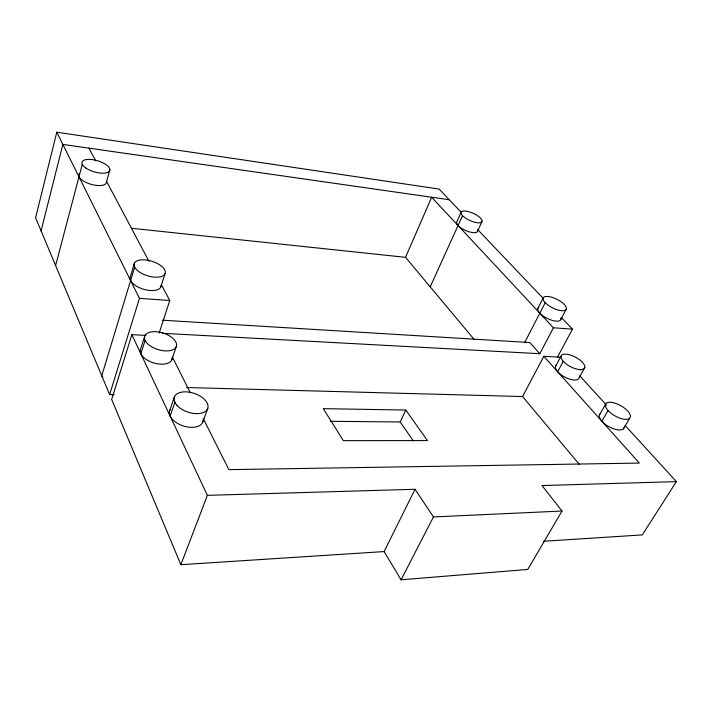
<?xml version="1.0" encoding="UTF-8"?>
<svg xmlns="http://www.w3.org/2000/svg" width="712" height="712" viewBox="0 0 712 712"><rect width="100%" height="100%" fill="white"/><g stroke="black" fill="none" stroke-linecap="round" stroke-linejoin="round"><path stroke-width="1.07" d="M461.509 212.603L439.099 189.063L56.782 132.21L35.6 217.756L109.63 394.564L114.071 394.662M41.082 230.857L62.861 144.42L449.29 199.769M55.616 265.549L82.254 164.401M109.871 169.723L106.471 181.978A14.427 5.892 16.3 0 1 90.549 184.177A14.427 5.892 16.3 0 1 79.13 173.692M134.497 263.004L130.465 276.372A16.118 7.699 17.1 0 0 130.599 280.546L132.245 282.851A16.118 7.699 17.1 0 0 150.054 290.496A16.118 7.699 17.1 0 0 161.126 285.12M134.666 267.125L101.763 375.776L102.759 377.378M109.63 394.564L139.463 298.355L56.782 132.21M131.871 334.658L111.668 399.432L180.866 564.696L384.106 551.569L415.06 489.278L207.37 495.347L131.871 334.658L145.844 335.397M144.865 335.726L140.629 348.996A16.527 8.767 17.2 0 0 154.655 363.191A16.527 8.767 17.2 0 0 172.144 357.54M160.761 287.105L164.988 273.853A16.225 7.574 17.3 0 0 144.99 259.907A16.225 7.574 17.3 0 0 139.125 271.788A16.225 7.574 17.3 0 0 164.988 273.853M140.843 353.748L145.097 340.425M159.15 333.118L169.768 300.508L161.482 284.88M171.806 359.818L176.238 346.664A16.634 8.642 17.4 0 0 155.528 331.685A16.634 8.642 17.4 0 0 149.743 345.543A16.634 8.642 17.4 0 0 176.238 346.664M169.705 410.584L174.422 396.887M170.115 416.057L174.876 402.307M202.813 421.896L207.762 408.332M180.866 564.696L207.37 495.347M474.352 339.677L405.52 257.326L431.668 197.242L553.447 327.796L572.484 329.149L557.354 357.326M461.305 211.927L456.864 221.752A11.401 4.041 24.2 0 0 465.977 230.661A11.401 4.041 24.2 0 0 477.61 230.608M430.208 286.865L462.542 215.665M477.343 231.649L481.899 221.841A11.463 3.961 24.2 0 0 468.452 211.606A11.463 3.961 24.2 0 0 464.393 217.293A11.463 3.961 24.2 0 0 481.899 221.841M413.352 440.942L400.188 421.985L405.804 410.059L323.301 408.652L343.353 440.648L427.431 440.586L405.804 410.059M537.889 308.358L543.238 297.928M401.078 579.791L433.457 516.939L562.008 511.029L527.779 569.449L401.078 579.791L384.106 551.569M524.619 342.641L545.223 302.707M162.478 333.296L539.794 353.713L553.447 327.796M560.789 319.537L566.271 309.142M186.553 387.542L522.563 396.54L543.843 356.329L560.727 357.219M555.538 366.377L561.118 356.018M557.647 371.753L563.272 361.349M584.748 367.659L579.025 377.983A13.127 5.456 27.9 0 1 563.975 376.657A13.127 5.456 27.9 0 1 556.428 365.247M599.317 415.167L605.431 404.55M601.88 421.21L608.057 410.548M623.383 428.873L629.666 418.282A14.026 5.865 29.4 0 0 615.844 403.437A14.026 5.865 29.4 0 0 608.208 410.708A14.026 5.865 29.4 0 0 629.666 418.282M625.127 425.509L676.4 481.623L642.313 534.899L543.576 541.271M676.4 481.623L542.01 485.557L562.008 511.029M330.19 421.282L400.188 421.985M162.38 320.213L529.826 342.552L539.794 353.713M139.463 298.355L169.768 300.508M131.4 228.258L405.52 257.326M477.556 229.451L543.398 298.604M561.777 317.899L572.484 329.149M579.746 375.838L606.526 405.155M543.843 356.329L639.332 463.076L228.881 469.644L203.178 418.416M522.563 396.54L579.301 464.366M415.06 489.278L433.457 516.939M88.947 148.158L95.666 160.814M106.515 181.275L149.039 261.429M172.402 357.05L190.273 392.686M560.86 318.157A12.745 4.904 26.6 0 1 547.412 318.513A12.745 4.904 26.6 0 1 538.797 307.388M203.116 420.169A17.497 10.012 18.4 0 1 182.806 425.785A17.497 10.012 18.4 0 1 170.586 409.053M624.139 427.503A13.946 5.963 29.5 0 1 608.716 426.55A13.946 5.963 29.5 0 1 600.136 413.841M85.974 168.112A14.516 5.794 16.5 0 0 109.399 171.156A14.516 5.794 16.5 0 0 92.186 159.604A14.516 5.794 16.5 0 0 85.974 168.112M545.339 302.831A12.816 4.815 26.5 0 0 565.426 310.12A12.816 4.815 26.5 0 0 553.455 297.794A12.816 4.815 26.5 0 0 545.339 302.831M563.406 361.491A13.199 5.367 27.8 0 0 583.92 368.816A13.199 5.367 27.8 0 0 571.416 355.377A13.199 5.367 27.8 0 0 563.406 361.491M177.021 405.413A17.622 9.888 18.5 0 0 206.382 410.566A17.622 9.888 18.5 0 0 189.748 392.232A17.622 9.888 18.5 0 0 177.021 405.413"/></g></svg>
